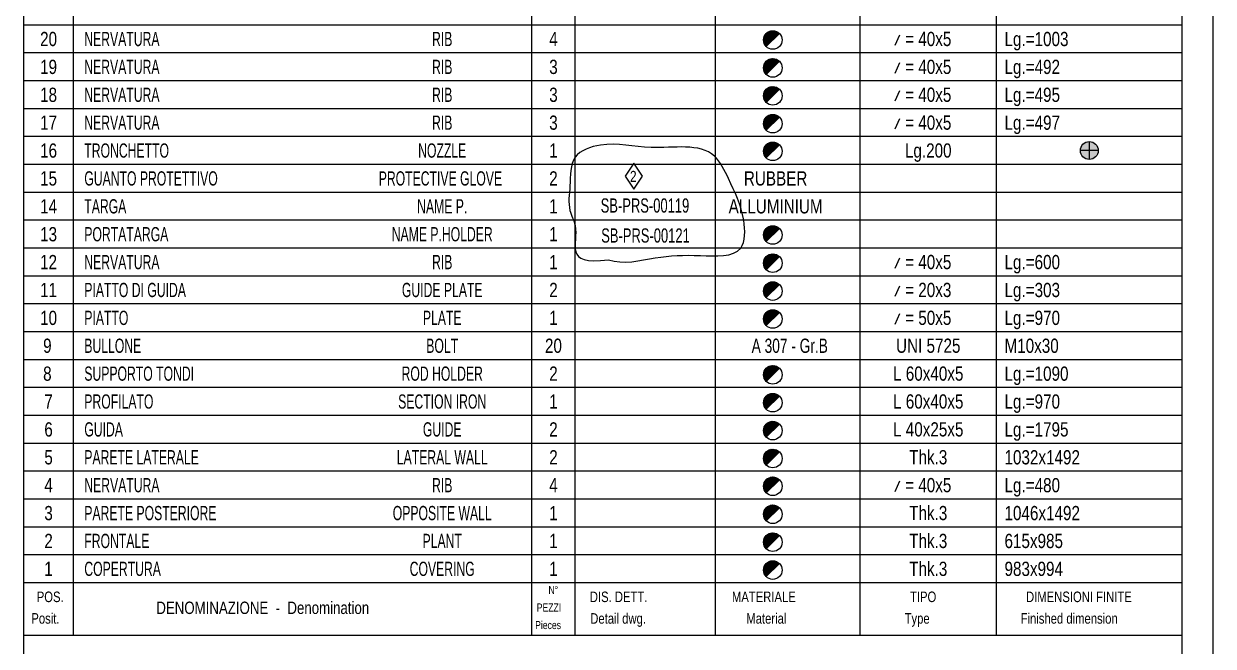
# Model space of a CAD drawing. Extents: x 0 to 8410, y 0 to 5940.
# Drawn here: x 6490 to 8410, y 1598 to 2602 of the extents above; entities that cross this region are included whole.
import ezdxf
from ezdxf.enums import TextEntityAlignment as Align

# ---------------------------------------------------------------- set-up
doc = ezdxf.new("R2010")
doc.units = 0
doc.header["$LTSCALE"] = 10
doc.header["$MEASUREMENT"] = 0
doc.layers.add('P-606E', color=7, linetype='Continuous')
doc.layers.add('P-60A0', color=7, linetype='Continuous')
pattern_1 = [(45, (0, 0), (-0.70710678, 0.70710678), [])]

msp = doc.modelspace()

# ---------------------------------------------------------------- hatches: boundary and pattern name
at = {"layer": 'P-606E', "linetype": 'Continuous'}
h = msp.add_hatch(dxfattribs=at)
h.set_pattern_fill('_U', color=4, angle=45, style=0, pattern_type=0)
h.set_pattern_definition(pattern_1)
h.paths.add_polyline_path([(7709.6518, 2586.4921), (7708.8681, 2587.2217), (7708.0344, 2587.8936), (7707.1548, 2588.5043), (7706.2339, 2589.0507), (7705.2764, 2589.53), (7704.2872, 2589.9398), (7703.2712, 2590.2779), (7702.2337, 2590.5427), (7701.1799, 2590.7328), (7700.1153, 2590.8473), (7699.0452, 2590.8855), (7697.9751, 2590.8473), (7696.9105, 2590.7328), (7695.8567, 2590.5427), (7694.8192, 2590.2779), (7693.8032, 2589.9398), (7692.814, 2589.53), (7691.8565, 2589.0507), (7690.9356, 2588.5043), (7690.056, 2587.8936), (7689.2223, 2587.2217), (7688.4386, 2586.4921), (7687.7089, 2585.7084), (7687.0371, 2584.8747), (7686.4264, 2583.9951), (7685.88, 2583.0742), (7685.4007, 2582.1167), (7684.9909, 2581.1275), (7684.6528, 2580.1115), (7684.388, 2579.074), (7684.1979, 2578.0202), (7684.0834, 2576.9556), (7684.0452, 2575.8855), (7684.0834, 2574.8154), (7684.1979, 2573.7508), (7684.388, 2572.697), (7684.6528, 2571.6595), (7684.9909, 2570.6435), (7685.4007, 2569.6543), (7685.88, 2568.6968), (7686.4264, 2567.7759), (7687.0371, 2566.8963), (7687.7089, 2566.0626), (7688.4386, 2565.2789)])
h = msp.add_hatch(dxfattribs=at)
h.set_pattern_fill('_U', color=4, angle=45, style=0, pattern_type=0)
h.set_pattern_definition(pattern_1)
h.paths.add_polyline_path([(7709.6518, 2541.4708), (7708.8681, 2542.2005), (7708.0344, 2542.8723), (7707.1548, 2543.483), (7706.2339, 2544.0294), (7705.2764, 2544.5087), (7704.2872, 2544.9185), (7703.2712, 2545.2566), (7702.2337, 2545.5214), (7701.1799, 2545.7115), (7700.1153, 2545.826), (7699.0452, 2545.8642), (7697.9751, 2545.826), (7696.9105, 2545.7115), (7695.8567, 2545.5214), (7694.8192, 2545.2566), (7693.8032, 2544.9185), (7692.814, 2544.5087), (7691.8565, 2544.0294), (7690.9356, 2543.483), (7690.056, 2542.8723), (7689.2223, 2542.2005), (7688.4386, 2541.4708), (7687.7089, 2540.6871), (7687.0371, 2539.8534), (7686.4264, 2538.9738), (7685.88, 2538.053), (7685.4007, 2537.0955), (7684.9909, 2536.1062), (7684.6528, 2535.0902), (7684.388, 2534.0527), (7684.1979, 2532.9989), (7684.0834, 2531.9343), (7684.0452, 2530.8642), (7684.0834, 2529.7941), (7684.1979, 2528.7295), (7684.388, 2527.6757), (7684.6528, 2526.6382), (7684.9909, 2525.6223), (7685.4007, 2524.633), (7685.88, 2523.6755), (7686.4264, 2522.7546), (7687.0371, 2521.8751), (7687.7089, 2521.0413), (7688.4386, 2520.2576)])
h = msp.add_hatch(dxfattribs=at)
h.set_pattern_fill('_U', color=4, angle=45, style=0, pattern_type=0)
h.set_pattern_definition(pattern_1)
h.paths.add_polyline_path([(7709.6518, 2496.4495), (7708.8681, 2497.1792), (7708.0344, 2497.8511), (7707.1548, 2498.4617), (7706.2339, 2499.0081), (7705.2764, 2499.4874), (7704.2872, 2499.8972), (7703.2712, 2500.2353), (7702.2337, 2500.5001), (7701.1799, 2500.6903), (7700.1153, 2500.8047), (7699.0452, 2500.8429), (7697.9751, 2500.8047), (7696.9105, 2500.6903), (7695.8567, 2500.5001), (7694.8192, 2500.2353), (7693.8032, 2499.8972), (7692.814, 2499.4874), (7691.8565, 2499.0081), (7690.9356, 2498.4617), (7690.056, 2497.8511), (7689.2223, 2497.1792), (7688.4386, 2496.4495), (7687.7089, 2495.6659), (7687.0371, 2494.8321), (7686.4264, 2493.9526), (7685.88, 2493.0317), (7685.4007, 2492.0742), (7684.9909, 2491.0849), (7684.6528, 2490.0689), (7684.388, 2489.0314), (7684.1979, 2487.9777), (7684.0834, 2486.913), (7684.0452, 2485.8429), (7684.0834, 2484.7729), (7684.1979, 2483.7082), (7684.388, 2482.6545), (7684.6528, 2481.617), (7684.9909, 2480.601), (7685.4007, 2479.6117), (7685.88, 2478.6542), (7686.4264, 2477.7333), (7687.0371, 2476.8538), (7687.7089, 2476.02), (7688.4386, 2475.2363)])
h = msp.add_hatch(dxfattribs=at)
h.set_pattern_fill('_U', color=4, angle=45, style=0, pattern_type=0)
h.set_pattern_definition(pattern_1)
h.paths.add_polyline_path([(7709.6518, 2451.4283), (7708.8681, 2452.1579), (7708.0344, 2452.8298), (7707.1548, 2453.4405), (7706.2339, 2453.9868), (7705.2764, 2454.4661), (7704.2872, 2454.8759), (7703.2712, 2455.2141), (7702.2337, 2455.4789), (7701.1799, 2455.669), (7700.1153, 2455.7834), (7699.0452, 2455.8217), (7697.9751, 2455.7834), (7696.9105, 2455.669), (7695.8567, 2455.4789), (7694.8192, 2455.2141), (7693.8032, 2454.8759), (7692.814, 2454.4661), (7691.8565, 2453.9868), (7690.9356, 2453.4405), (7690.056, 2452.8298), (7689.2223, 2452.1579), (7688.4386, 2451.4283), (7687.7089, 2450.6446), (7687.0371, 2449.8108), (7686.4264, 2448.9313), (7685.88, 2448.0104), (7685.4007, 2447.0529), (7684.9909, 2446.0636), (7684.6528, 2445.0477), (7684.388, 2444.0101), (7684.1979, 2442.9564), (7684.0834, 2441.8918), (7684.0452, 2440.8217), (7684.0834, 2439.7516), (7684.1979, 2438.6869), (7684.388, 2437.6332), (7684.6528, 2436.5957), (7684.9909, 2435.5797), (7685.4007, 2434.5904), (7685.88, 2433.6329), (7686.4264, 2432.7121), (7687.0371, 2431.8325), (7687.7089, 2430.9988), (7688.4386, 2430.2151)])
h = msp.add_hatch(dxfattribs=at)
h.set_pattern_fill('_U', color=4, angle=45, style=0, pattern_type=0)
h.set_pattern_definition(pattern_1)
h.paths.add_polyline_path([(7709.6518, 2406.8326), (7708.8681, 2407.5622), (7708.0344, 2408.2341), (7707.1548, 2408.8448), (7706.2339, 2409.3912), (7705.2764, 2409.8705), (7704.2872, 2410.2802), (7703.2712, 2410.6184), (7702.2337, 2410.8832), (7701.1799, 2411.0733), (7700.1153, 2411.1878), (7699.0452, 2411.226), (7697.9751, 2411.1878), (7696.9105, 2411.0733), (7695.8567, 2410.8832), (7694.8192, 2410.6184), (7693.8032, 2410.2802), (7692.814, 2409.8705), (7691.8565, 2409.3912), (7690.9356, 2408.8448), (7690.056, 2408.2341), (7689.2223, 2407.5622), (7688.4386, 2406.8326), (7687.7089, 2406.0489), (7687.0371, 2405.2151), (7686.4264, 2404.3356), (7685.88, 2403.4147), (7685.4007, 2402.4572), (7684.9909, 2401.4679), (7684.6528, 2400.452), (7684.388, 2399.4145), (7684.1979, 2398.3607), (7684.0834, 2397.2961), (7684.0452, 2396.226), (7684.0834, 2395.1559), (7684.1979, 2394.0913), (7684.388, 2393.0375), (7684.6528, 2392), (7684.9909, 2390.984), (7685.4007, 2389.9948), (7685.88, 2389.0372), (7686.4264, 2388.1164), (7687.0371, 2387.2368), (7687.7089, 2386.4031), (7688.4386, 2385.6194)])
h = msp.add_hatch(color=6, dxfattribs=at)
edge = h.paths.add_edge_path()
edge.add_arc((8210, 2397.5), 14.4408, 0, 360)
h = msp.add_hatch(dxfattribs=at)
h.set_pattern_fill('_U', color=4, angle=45, style=0, pattern_type=0)
h.set_pattern_definition(pattern_1)
h.paths.add_polyline_path([(7709.6518, 2271.8539), (7708.8681, 2272.5835), (7708.0344, 2273.2554), (7707.1548, 2273.8661), (7706.2339, 2274.4124), (7705.2764, 2274.8917), (7704.2872, 2275.3015), (7703.2712, 2275.6397), (7702.2337, 2275.9045), (7701.1799, 2276.0946), (7700.1153, 2276.209), (7699.0452, 2276.2473), (7697.9751, 2276.209), (7696.9105, 2276.0946), (7695.8567, 2275.9045), (7694.8192, 2275.6397), (7693.8032, 2275.3015), (7692.814, 2274.8917), (7691.8565, 2274.4124), (7690.9356, 2273.8661), (7690.056, 2273.2554), (7689.2223, 2272.5835), (7688.4386, 2271.8539), (7687.7089, 2271.0702), (7687.0371, 2270.2364), (7686.4264, 2269.3569), (7685.88, 2268.436), (7685.4007, 2267.4785), (7684.9909, 2266.4892), (7684.6528, 2265.4733), (7684.388, 2264.4357), (7684.1979, 2263.382), (7684.0834, 2262.3173), (7684.0452, 2261.2473), (7684.0834, 2260.1772), (7684.1979, 2259.1125), (7684.388, 2258.0588), (7684.6528, 2257.0213), (7684.9909, 2256.0053), (7685.4007, 2255.016), (7685.88, 2254.0585), (7686.4264, 2253.1376), (7687.0371, 2252.2581), (7687.7089, 2251.4244), (7688.4386, 2250.6407)])
h = msp.add_hatch(dxfattribs=at)
h.set_pattern_fill('_U', color=4, angle=45, style=0, pattern_type=0)
h.set_pattern_definition(pattern_1)
h.paths.add_polyline_path([(7709.6518, 2226.3219), (7708.8681, 2227.0515), (7708.0344, 2227.7234), (7707.1548, 2228.3341), (7706.2339, 2228.8805), (7705.2764, 2229.3597), (7704.2872, 2229.7695), (7703.2712, 2230.1077), (7702.2337, 2230.3725), (7701.1799, 2230.5626), (7700.1153, 2230.677), (7699.0452, 2230.7153), (7697.9751, 2230.677), (7696.9105, 2230.5626), (7695.8567, 2230.3725), (7694.8192, 2230.1077), (7693.8032, 2229.7695), (7692.814, 2229.3597), (7691.8565, 2228.8805), (7690.9356, 2228.3341), (7690.056, 2227.7234), (7689.2223, 2227.0515), (7688.4386, 2226.3219), (7687.7089, 2225.5382), (7687.0371, 2224.7044), (7686.4264, 2223.8249), (7685.88, 2222.904), (7685.4007, 2221.9465), (7684.9909, 2220.9572), (7684.6528, 2219.9413), (7684.388, 2218.9037), (7684.1979, 2217.85), (7684.0834, 2216.7854), (7684.0452, 2215.7153), (7684.0834, 2214.6452), (7684.1979, 2213.5805), (7684.388, 2212.5268), (7684.6528, 2211.4893), (7684.9909, 2210.4733), (7685.4007, 2209.484), (7685.88, 2208.5265), (7686.4264, 2207.6057), (7687.0371, 2206.7261), (7687.7089, 2205.8924), (7688.4386, 2205.1087)])
h = msp.add_hatch(dxfattribs=at)
h.set_pattern_fill('_U', color=4, angle=45, style=0, pattern_type=0)
h.set_pattern_definition(pattern_1)
h.paths.add_polyline_path([(7709.6518, 2181.3006), (7708.8681, 2182.0302), (7708.0344, 2182.7021), (7707.1548, 2183.3128), (7706.2339, 2183.8592), (7705.2764, 2184.3385), (7704.2872, 2184.7482), (7703.2712, 2185.0864), (7702.2337, 2185.3512), (7701.1799, 2185.5413), (7700.1153, 2185.6558), (7699.0452, 2185.694), (7697.9751, 2185.6558), (7696.9105, 2185.5413), (7695.8567, 2185.3512), (7694.8192, 2185.0864), (7693.8032, 2184.7482), (7692.814, 2184.3385), (7691.8565, 2183.8592), (7690.9356, 2183.3128), (7690.056, 2182.7021), (7689.2223, 2182.0302), (7688.4386, 2181.3006), (7687.7089, 2180.5169), (7687.0371, 2179.6832), (7686.4264, 2178.8036), (7685.88, 2177.8827), (7685.4007, 2176.9252), (7684.9909, 2175.9359), (7684.6528, 2174.92), (7684.388, 2173.8825), (7684.1979, 2172.8287), (7684.0834, 2171.7641), (7684.0452, 2170.694), (7684.0834, 2169.6239), (7684.1979, 2168.5593), (7684.388, 2167.5055), (7684.6528, 2166.468), (7684.9909, 2165.452), (7685.4007, 2164.4628), (7685.88, 2163.5053), (7686.4264, 2162.5844), (7687.0371, 2161.7048), (7687.7089, 2160.8711), (7688.4386, 2160.0874)])
h = msp.add_hatch(dxfattribs=at)
h.set_pattern_fill('_U', color=4, angle=45, style=0, pattern_type=0)
h.set_pattern_definition(pattern_1)
h.paths.add_polyline_path([(7709.6518, 2136.2793), (7708.8681, 2137.0089), (7708.0344, 2137.6808), (7707.1548, 2138.2915), (7706.2339, 2138.8379), (7705.2764, 2139.3172), (7704.2872, 2139.727), (7703.2712, 2140.0651), (7702.2337, 2140.3299), (7701.1799, 2140.52), (7700.1153, 2140.6345), (7699.0452, 2140.6727), (7697.9751, 2140.6345), (7696.9105, 2140.52), (7695.8567, 2140.3299), (7694.8192, 2140.0651), (7693.8032, 2139.727), (7692.814, 2139.3172), (7691.8565, 2138.8379), (7690.9356, 2138.2915), (7690.056, 2137.6808), (7689.2223, 2137.0089), (7688.4386, 2136.2793), (7687.7089, 2135.4956), (7687.0371, 2134.6619), (7686.4264, 2133.7823), (7685.88, 2132.8614), (7685.4007, 2131.9039), (7684.9909, 2130.9147), (7684.6528, 2129.8987), (7684.388, 2128.8612), (7684.1979, 2127.8074), (7684.0834, 2126.7428), (7684.0452, 2125.6727), (7684.0834, 2124.6026), (7684.1979, 2123.538), (7684.388, 2122.4842), (7684.6528, 2121.4467), (7684.9909, 2120.4307), (7685.4007, 2119.4415), (7685.88, 2118.484), (7686.4264, 2117.5631), (7687.0371, 2116.6835), (7687.7089, 2115.8498), (7688.4386, 2115.0661)])
h = msp.add_hatch(dxfattribs=at)
h.set_pattern_fill('_U', color=4, angle=45, style=0, pattern_type=0)
h.set_pattern_definition(pattern_1)
h.paths.add_polyline_path([(7709.6518, 2046.2367), (7708.8681, 2046.9664), (7708.0344, 2047.6383), (7707.1548, 2048.2489), (7706.2339, 2048.7953), (7705.2764, 2049.2746), (7704.2872, 2049.6844), (7703.2712, 2050.0225), (7702.2337, 2050.2873), (7701.1799, 2050.4775), (7700.1153, 2050.5919), (7699.0452, 2050.6301), (7697.9751, 2050.5919), (7696.9105, 2050.4775), (7695.8567, 2050.2873), (7694.8192, 2050.0225), (7693.8032, 2049.6844), (7692.814, 2049.2746), (7691.8565, 2048.7953), (7690.9356, 2048.2489), (7690.056, 2047.6383), (7689.2223, 2046.9664), (7688.4386, 2046.2367), (7687.7089, 2045.4531), (7687.0371, 2044.6193), (7686.4264, 2043.7398), (7685.88, 2042.8189), (7685.4007, 2041.8614), (7684.9909, 2040.8721), (7684.6528, 2039.8561), (7684.388, 2038.8186), (7684.1979, 2037.7649), (7684.0834, 2036.7002), (7684.0452, 2035.6301), (7684.0834, 2034.5601), (7684.1979, 2033.4954), (7684.388, 2032.4417), (7684.6528, 2031.4042), (7684.9909, 2030.3882), (7685.4007, 2029.3989), (7685.88, 2028.4414), (7686.4264, 2027.5205), (7687.0371, 2026.641), (7687.7089, 2025.8072), (7688.4386, 2025.0235)])
h = msp.add_hatch(dxfattribs=at)
h.set_pattern_fill('_U', color=4, angle=45, style=0, pattern_type=0)
h.set_pattern_definition(pattern_1)
h.paths.add_polyline_path([(7709.6518, 2001.2155), (7708.8681, 2001.9451), (7708.0344, 2002.617), (7707.1548, 2003.2277), (7706.2339, 2003.7741), (7705.2764, 2004.2533), (7704.2872, 2004.6631), (7703.2712, 2005.0013), (7702.2337, 2005.2661), (7701.1799, 2005.4562), (7700.1153, 2005.5706), (7699.0452, 2005.6089), (7697.9751, 2005.5706), (7696.9105, 2005.4562), (7695.8567, 2005.2661), (7694.8192, 2005.0013), (7693.8032, 2004.6631), (7692.814, 2004.2533), (7691.8565, 2003.7741), (7690.9356, 2003.2277), (7690.056, 2002.617), (7689.2223, 2001.9451), (7688.4386, 2001.2155), (7687.7089, 2000.4318), (7687.0371, 1999.598), (7686.4264, 1998.7185), (7685.88, 1997.7976), (7685.4007, 1996.8401), (7684.9909, 1995.8508), (7684.6528, 1994.8349), (7684.388, 1993.7973), (7684.1979, 1992.7436), (7684.0834, 1991.679), (7684.0452, 1990.6089), (7684.0834, 1989.5388), (7684.1979, 1988.4741), (7684.388, 1987.4204), (7684.6528, 1986.3829), (7684.9909, 1985.3669), (7685.4007, 1984.3776), (7685.88, 1983.4201), (7686.4264, 1982.4993), (7687.0371, 1981.6197), (7687.7089, 1980.786), (7688.4386, 1980.0023)])
h = msp.add_hatch(dxfattribs=at)
h.set_pattern_fill('_U', color=4, angle=45, style=0, pattern_type=0)
h.set_pattern_definition(pattern_1)
h.paths.add_polyline_path([(7709.6518, 1956.1942), (7708.8681, 1956.9238), (7708.0344, 1957.5957), (7707.1548, 1958.2064), (7706.2339, 1958.7528), (7705.2764, 1959.2321), (7704.2872, 1959.6418), (7703.2712, 1959.98), (7702.2337, 1960.2448), (7701.1799, 1960.4349), (7700.1153, 1960.5494), (7699.0452, 1960.5876), (7697.9751, 1960.5494), (7696.9105, 1960.4349), (7695.8567, 1960.2448), (7694.8192, 1959.98), (7693.8032, 1959.6418), (7692.814, 1959.2321), (7691.8565, 1958.7528), (7690.9356, 1958.2064), (7690.056, 1957.5957), (7689.2223, 1956.9238), (7688.4386, 1956.1942), (7687.7089, 1955.4105), (7687.0371, 1954.5768), (7686.4264, 1953.6972), (7685.88, 1952.7763), (7685.4007, 1951.8188), (7684.9909, 1950.8295), (7684.6528, 1949.8136), (7684.388, 1948.7761), (7684.1979, 1947.7223), (7684.0834, 1946.6577), (7684.0452, 1945.5876), (7684.0834, 1944.5175), (7684.1979, 1943.4529), (7684.388, 1942.3991), (7684.6528, 1941.3616), (7684.9909, 1940.3456), (7685.4007, 1939.3564), (7685.88, 1938.3989), (7686.4264, 1937.478), (7687.0371, 1936.5984), (7687.7089, 1935.7647), (7688.4386, 1934.981)])
h = msp.add_hatch(dxfattribs=at)
h.set_pattern_fill('_U', color=4, angle=45, style=0, pattern_type=0)
h.set_pattern_definition(pattern_1)
h.paths.add_polyline_path([(7709.6518, 1911.1729), (7708.8681, 1911.9026), (7708.0344, 1912.5744), (7707.1548, 1913.1851), (7706.2339, 1913.7315), (7705.2764, 1914.2108), (7704.2872, 1914.6206), (7703.2712, 1914.9587), (7702.2337, 1915.2235), (7701.1799, 1915.4136), (7700.1153, 1915.5281), (7699.0452, 1915.5663), (7697.9751, 1915.5281), (7696.9105, 1915.4136), (7695.8567, 1915.2235), (7694.8192, 1914.9587), (7693.8032, 1914.6206), (7692.814, 1914.2108), (7691.8565, 1913.7315), (7690.9356, 1913.1851), (7690.056, 1912.5744), (7689.2223, 1911.9026), (7688.4386, 1911.1729), (7687.7089, 1910.3892), (7687.0371, 1909.5555), (7686.4264, 1908.6759), (7685.88, 1907.755), (7685.4007, 1906.7975), (7684.9909, 1905.8083), (7684.6528, 1904.7923), (7684.388, 1903.7548), (7684.1979, 1902.701), (7684.0834, 1901.6364), (7684.0452, 1900.5663), (7684.0834, 1899.4962), (7684.1979, 1898.4316), (7684.388, 1897.3778), (7684.6528, 1896.3403), (7684.9909, 1895.3243), (7685.4007, 1894.3351), (7685.88, 1893.3776), (7686.4264, 1892.4567), (7687.0371, 1891.5771), (7687.7089, 1890.7434), (7688.4386, 1889.9597)])
h = msp.add_hatch(dxfattribs=at)
h.set_pattern_fill('_U', color=4, angle=45, style=0, pattern_type=0)
h.set_pattern_definition(pattern_1)
h.paths.add_polyline_path([(7709.6518, 1866.3431), (7708.8681, 1867.0728), (7708.0344, 1867.7447), (7707.1548, 1868.3553), (7706.2339, 1868.9017), (7705.2764, 1869.381), (7704.2872, 1869.7908), (7703.2712, 1870.1289), (7702.2337, 1870.3937), (7701.1799, 1870.5839), (7700.1153, 1870.6983), (7699.0452, 1870.7365), (7697.9751, 1870.6983), (7696.9105, 1870.5839), (7695.8567, 1870.3937), (7694.8192, 1870.1289), (7693.8032, 1869.7908), (7692.814, 1869.381), (7691.8565, 1868.9017), (7690.9356, 1868.3553), (7690.056, 1867.7447), (7689.2223, 1867.0728), (7688.4386, 1866.3431), (7687.7089, 1865.5595), (7687.0371, 1864.7257), (7686.4264, 1863.8462), (7685.88, 1862.9253), (7685.4007, 1861.9678), (7684.9909, 1860.9785), (7684.6528, 1859.9625), (7684.388, 1858.925), (7684.1979, 1857.8713), (7684.0834, 1856.8066), (7684.0452, 1855.7365), (7684.0834, 1854.6665), (7684.1979, 1853.6018), (7684.388, 1852.5481), (7684.6528, 1851.5106), (7684.9909, 1850.4946), (7685.4007, 1849.5053), (7685.88, 1848.5478), (7686.4264, 1847.6269), (7687.0371, 1846.7474), (7687.7089, 1845.9136), (7688.4386, 1845.1299)])
h = msp.add_hatch(dxfattribs=at)
h.set_pattern_fill('_U', color=4, angle=45, style=0, pattern_type=0)
h.set_pattern_definition(pattern_1)
h.paths.add_polyline_path([(7709.6518, 1821.1303), (7708.8681, 1821.86), (7708.0344, 1822.5319), (7707.1548, 1823.1425), (7706.2339, 1823.6889), (7705.2764, 1824.1682), (7704.2872, 1824.578), (7703.2712, 1824.9161), (7702.2337, 1825.1809), (7701.1799, 1825.3711), (7700.1153, 1825.4855), (7699.0452, 1825.5237), (7697.9751, 1825.4855), (7696.9105, 1825.3711), (7695.8567, 1825.1809), (7694.8192, 1824.9161), (7693.8032, 1824.578), (7692.814, 1824.1682), (7691.8565, 1823.6889), (7690.9356, 1823.1425), (7690.056, 1822.5319), (7689.2223, 1821.86), (7688.4386, 1821.1303), (7687.7089, 1820.3467), (7687.0371, 1819.5129), (7686.4264, 1818.6334), (7685.88, 1817.7125), (7685.4007, 1816.755), (7684.9909, 1815.7657), (7684.6528, 1814.7497), (7684.388, 1813.7122), (7684.1979, 1812.6585), (7684.0834, 1811.5938), (7684.0452, 1810.5237), (7684.0834, 1809.4537), (7684.1979, 1808.389), (7684.388, 1807.3353), (7684.6528, 1806.2978), (7684.9909, 1805.2818), (7685.4007, 1804.2925), (7685.88, 1803.335), (7686.4264, 1802.4141), (7687.0371, 1801.5346), (7687.7089, 1800.7008), (7688.4386, 1799.9171)])
h = msp.add_hatch(dxfattribs=at)
h.set_pattern_fill('_U', color=4, angle=45, style=0, pattern_type=0)
h.set_pattern_definition(pattern_1)
h.paths.add_polyline_path([(7709.6518, 1776.1091), (7708.8681, 1776.8387), (7708.0344, 1777.5106), (7707.1548, 1778.1213), (7706.2339, 1778.6677), (7705.2764, 1779.1469), (7704.2872, 1779.5567), (7703.2712, 1779.8949), (7702.2337, 1780.1597), (7701.1799, 1780.3498), (7700.1153, 1780.4642), (7699.0452, 1780.5025), (7697.9751, 1780.4642), (7696.9105, 1780.3498), (7695.8567, 1780.1597), (7694.8192, 1779.8949), (7693.8032, 1779.5567), (7692.814, 1779.1469), (7691.8565, 1778.6677), (7690.9356, 1778.1213), (7690.056, 1777.5106), (7689.2223, 1776.8387), (7688.4386, 1776.1091), (7687.7089, 1775.3254), (7687.0371, 1774.4916), (7686.4264, 1773.6121), (7685.88, 1772.6912), (7685.4007, 1771.7337), (7684.9909, 1770.7444), (7684.6528, 1769.7285), (7684.388, 1768.6909), (7684.1979, 1767.6372), (7684.0834, 1766.5726), (7684.0452, 1765.5025), (7684.0834, 1764.4324), (7684.1979, 1763.3677), (7684.388, 1762.314), (7684.6528, 1761.2765), (7684.9909, 1760.2605), (7685.4007, 1759.2712), (7685.88, 1758.3137), (7686.4264, 1757.3929), (7687.0371, 1756.5133), (7687.7089, 1755.6796), (7688.4386, 1754.8959)])
h = msp.add_hatch(dxfattribs=at)
h.set_pattern_fill('_U', color=4, angle=45, style=0, pattern_type=0)
h.set_pattern_definition(pattern_1)
h.paths.add_polyline_path([(7709.6518, 1731.0878), (7708.8681, 1731.8174), (7708.0344, 1732.4893), (7707.1548, 1733.1), (7706.2339, 1733.6464), (7705.2764, 1734.1257), (7704.2872, 1734.5354), (7703.2712, 1734.8736), (7702.2337, 1735.1384), (7701.1799, 1735.3285), (7700.1153, 1735.443), (7699.0452, 1735.4812), (7697.9751, 1735.443), (7696.9105, 1735.3285), (7695.8567, 1735.1384), (7694.8192, 1734.8736), (7693.8032, 1734.5354), (7692.814, 1734.1257), (7691.8565, 1733.6464), (7690.9356, 1733.1), (7690.056, 1732.4893), (7689.2223, 1731.8174), (7688.4386, 1731.0878), (7687.7089, 1730.3041), (7687.0371, 1729.4704), (7686.4264, 1728.5908), (7685.88, 1727.6699), (7685.4007, 1726.7124), (7684.9909, 1725.7231), (7684.6528, 1724.7072), (7684.388, 1723.6697), (7684.1979, 1722.6159), (7684.0834, 1721.5513), (7684.0452, 1720.4812), (7684.0834, 1719.4111), (7684.1979, 1718.3465), (7684.388, 1717.2927), (7684.6528, 1716.2552), (7684.9909, 1715.2392), (7685.4007, 1714.25), (7685.88, 1713.2925), (7686.4264, 1712.3716), (7687.0371, 1711.492), (7687.7089, 1710.6583), (7688.4386, 1709.8746)])

# ---------------------------------------------------------------- linework, layer by layer
at = {"layer": 'P-606E', "color": 6, "linetype": 'Continuous'}
for p, q in [((8410, 0), (8410, 5940)), ((8360, 2600), (6490, 2600)), ((7903.4214, 2583.8132), (7895.8512, 2566.9425)), ((8360, 2555), (6490, 2555)), ((7903.4214, 2538.8132), (7895.8512, 2521.9425)), ((8360, 2510), (6490, 2510)), ((7903.4214, 2493.8132), (7895.8512, 2476.9425)), ((8360, 2465), (6490, 2465)), ((7903.4214, 2448.8132), (7895.8512, 2431.9425)), ((8360, 2420), (6490, 2420)), ((8360, 2375), (6490, 2375)), ((8360, 2330), (6490, 2330)), ((8360, 2285), (6490, 2285)), ((8360, 2240), (6490, 2240)), ((7903.4214, 2223.8132), (7895.8512, 2206.9425)), ((8360, 2195), (6490, 2195)), ((7903.4214, 2178.8132), (7895.8512, 2161.9425)), ((8360, 2150), (6490, 2150)), ((7903.4214, 2133.8132), (7895.8512, 2116.9425)), ((8360, 2105), (6490, 2105)), ((8360, 2060), (6490, 2060)), ((8360, 2015), (6490, 2015)), ((8360, 1970), (6490, 1970)), ((8360, 1925), (6490, 1925)), ((8360, 1880), (6490, 1880)), ((7903.4214, 1863.8132), (7895.8512, 1846.9425)), ((8360, 1835), (6490, 1835)), ((8360, 1790), (6490, 1790)), ((8360, 1745), (6490, 1745))]:
    msp.add_line(p, q, dxfattribs=at)
at = {"layer": 'P-606E', "color": 3, "linetype": 'Continuous'}
for p, q in [((8360, 50), (8360, 5890)), ((6490, 50), (6490, 3590)), ((8360, 1700), (6490, 1700)), ((8360, 1615), (6490, 1615))]:
    msp.add_line(p, q, dxfattribs=at)
at = {"layer": 'P-606E', "color": 4, "linetype": 'Continuous'}
for p, q in [((6570, 1615), (6570, 3590)), ((7310, 1615), (7310, 3590)), ((7380, 1615), (7380, 3590)), ((7606.6611, 1615), (7606.6611, 3590)), ((7840, 1615), (7840, 3590)), ((8060, 1615), (8060, 3590)), ((7688.4386, 2565.2789), (7709.6518, 2586.4921)), ((7688.4386, 2520.2576), (7709.6518, 2541.4708)), ((7688.4386, 2475.2363), (7709.6518, 2496.4495)), ((7688.4386, 2430.2151), (7709.6518, 2451.4283)), ((7688.4386, 2385.6194), (7709.6518, 2406.8326)), ((7688.4386, 2250.6407), (7709.6518, 2271.8539)), ((7688.4386, 2205.1087), (7709.6518, 2226.3219)), ((7688.4386, 2160.0874), (7709.6518, 2181.3006)), ((7688.4386, 2115.0661), (7709.6518, 2136.2793)), ((7688.4386, 2025.0235), (7709.6518, 2046.2367)), ((7688.4386, 1980.0023), (7709.6518, 2001.2155)), ((7688.4386, 1934.981), (7709.6518, 1956.1942)), ((7688.4386, 1889.9597), (7709.6518, 1911.1729)), ((7688.4386, 1845.1299), (7709.6518, 1866.3431)), ((7688.4386, 1799.9171), (7709.6518, 1821.1303)), ((7688.4386, 1754.8959), (7709.6518, 1776.1091)), ((7688.4386, 1709.8746), (7709.6518, 1731.0878))]:
    msp.add_line(p, q, dxfattribs=at)
at = {"layer": 'P-606E', "color": 5, "linetype": 'Continuous'}
for p, q in [((8210, 2411.9408), (8210, 2383.0592)), ((8224.4408, 2397.5), (8195.5592, 2397.5))]:
    msp.add_line(p, q, dxfattribs=at)
at = {"layer": 'P-606E', "color": 4, "linetype": 'Continuous'}
for centre in [(7699.0452, 2575.8855), (7699.0452, 2530.8642), (7699.0452, 2485.8429), (7699.0452, 2440.8217), (7699.0452, 2396.226), (7699.0452, 2261.2473), (7699.0452, 2215.7153), (7699.0452, 2170.694), (7699.0452, 2125.6727), (7699.0452, 2035.6301), (7699.0452, 1990.6089), (7699.0452, 1945.5876), (7699.0452, 1900.5663), (7699.0452, 1855.7365), (7699.0452, 1810.5237), (7699.0452, 1765.5025), (7699.0452, 1720.4812)]:
    msp.add_circle(centre, 15, dxfattribs=at)
at = {"layer": 'P-606E', "color": 6, "linetype": 'Continuous'}
msp.add_circle((8210, 2397.5), 14.4408, dxfattribs=at)
at = {"layer": 'P-60A0', "color": 6, "linetype": 'Continuous'}
for p, q in [((7474.6723, 2377.3534), (7460.7974, 2356.3534)), ((7488.5472, 2356.3534), (7474.6723, 2377.3534)), ((7460.7974, 2356.3534), (7474.6723, 2335.3534)), ((7474.6723, 2335.3534), (7488.5472, 2356.3534))]:
    msp.add_line(p, q, dxfattribs=at)
msp.add_open_spline([(7433.623, 2221.2596), (7359.1738, 2211.1528), (7393.7181, 2258.0588), (7366.8531, 2304.759), (7373.5436, 2342.0586), (7370.5451, 2391.931), (7435.6368, 2414.5946), (7504.9633, 2394.1199), (7598.9694, 2413.856), (7632.109, 2341.7456), (7654.2688, 2298.1467), (7655.539, 2223.2932), (7574.9807, 2229.9728), (7509.9939, 2226.9863), (7458.1275, 2213.087), (7433.623, 2221.2596)], degree=3, knots=[0, 0, 0, 0, 8.839230327, 11.439031801, 15.376250184, 20.077913657, 24.610449144, 32.789659059, 43.118762202, 47.40698772, 54.56074938, 59.087582035, 65.691189364, 72.985676742, 80.626075284, 80.626075284, 80.626075284, 80.626075284], dxfattribs=at)

# ---------------------------------------------------------------- texts
at = {"layer": 'P-606E', "color": 2, "linetype": 'Continuous', "width": 0.8}
for s, p in [('20', (6530, 2577.5)), ('19', (6530, 2532.5)), ('18', (6530, 2487.5)), ('17', (6530, 2442.5)), ('16', (6530, 2397.5)), ('15', (6530, 2352.5)), ('14', (6530, 2307.5)), ('13', (6530, 2262.5)), ('12', (6530, 2217.5)), ('11', (6530, 2172.5)), ('10', (6530, 2127.5)), ('9', (6528.0467, 2082.5)), ('8', (6528.0467, 2037.5)), ('7', (6530, 1992.5)), ('6', (6530, 1947.5)), ('5', (6530, 1902.5)), ('4', (6530, 1857.5)), ('3', (6530, 1812.5)), ('2', (6530, 1767.5)), ('1', (6530, 1722.5))]:
    msp.add_text(s, height=23, dxfattribs=at).set_placement(p, align=Align.MIDDLE_CENTER)
at = {"layer": 'P-606E', "color": 2, "linetype": 'Continuous', "width": 0.64}
for s, p in [('NERVATURA', (6587.7075, 2577.5)), ('NERVATURA', (6587.7075, 2532.5)), ('NERVATURA', (6587.7075, 2487.5)), ('NERVATURA', (6587.7075, 2442.5)), ('TRONCHETTO', (6587.7075, 2397.5)), ('GUANTO PROTETTIVO', (6587.7075, 2352.5)), ('TARGA', (6587.7075, 2307.5)), ('PORTATARGA', (6587.7075, 2262.5)), ('NERVATURA', (6587.7075, 2217.5)), ('PIATTO DI GUIDA', (6587.7075, 2172.5)), ('PIATTO', (6587.7075, 2127.5)), ('BULLONE', (6587.7075, 2082.5)), ('SUPPORTO TONDI', (6587.7075, 2037.5)), ('PROFILATO', (6587.7075, 1992.5)), ('GUIDA', (6587.7075, 1947.5)), ('PARETE LATERALE', (6587.7075, 1902.5)), ('NERVATURA', (6587.7075, 1857.5)), ('PARETE POSTERIORE', (6587.7075, 1812.5)), ('FRONTALE', (6587.7075, 1767.5)), ('COPERTURA', (6587.7075, 1722.5))]:
    msp.add_text(s, height=23, dxfattribs=at).set_placement(p, align=Align.MIDDLE_LEFT)
at = {"layer": 'P-606E', "color": 4, "linetype": 'Continuous'}
for s, width, p in [('RIB', 0.64, (7165.4371, 2577.5)), ('4', 0.8, (7345, 2577.5)), ('= 40x5', 0.8, (7950, 2577.5851)), ('RIB', 0.64, (7165.4371, 2532.5)), ('3', 0.8, (7345, 2532.5)), ('= 40x5', 0.8, (7950, 2532.5851)), ('RIB', 0.64, (7165.4371, 2487.5)), ('3', 0.8, (7345, 2487.5)), ('= 40x5', 0.8, (7950, 2487.5851)), ('RIB', 0.64, (7165.4371, 2442.5)), ('3', 0.8, (7345, 2442.5)), ('= 40x5', 0.8, (7950, 2442.5851)), ('NOZZLE', 0.64, (7165.4371, 2397.5)), ('1', 0.8, (7345, 2397.5)), ('Lg.200', 0.8, (7950, 2397.5851)), ('PROTECTIVE GLOVE', 0.64, (7162.4985, 2352.5)), ('2', 0.8, (7345, 2352.5)), ('RUBBER', 0.8, (7703.6256, 2352.5)), ('NAME P.', 0.64, (7165.4371, 2307.5)), ('1', 0.8, (7345, 2307.5)), ('SB-PRS-00119', 0.68, (7492.7066, 2308.805)), ('ALLUMINIUM', 0.8, (7703.6256, 2307.5)), ('NAME P.HOLDER', 0.64, (7165.4371, 2262.5)), ('1', 0.8, (7345, 2262.5)), ('SB-PRS-00121', 0.68, (7493.5731, 2260.4092)), ('RIB', 0.64, (7165.4371, 2217.5)), ('1', 0.8, (7345, 2217.5)), ('= 40x5', 0.8, (7950, 2217.5851)), ('GUIDE PLATE', 0.64, (7165.4371, 2172.5)), ('2', 0.8, (7345, 2172.5)), ('= 20x3', 0.8, (7950, 2172.5851)), ('PLATE', 0.64, (7165.4371, 2127.5)), ('1', 0.8, (7345, 2127.5)), ('= 50x5', 0.8, (7950, 2127.5851)), ('BOLT', 0.64, (7165.4371, 2082.5)), ('20', 0.8, (7345, 2082.5)), ('A 307 - Gr.B', 0.72, (7726.4642, 2082.5)), ('UNI 5725', 0.8, (7950, 2082.5851)), ('ROD HOLDER', 0.64, (7165.4371, 2037.5)), ('2', 0.8, (7345, 2037.5)), ('L 60x40x5', 0.8, (7950, 2037.5851)), ('SECTION IRON', 0.64, (7165.4371, 1992.5)), ('1', 0.8, (7345, 1992.5)), ('L 60x40x5', 0.8, (7950, 1992.5851)), ('GUIDE', 0.64, (7165.4371, 1947.5)), ('2', 0.8, (7345, 1947.5)), ('L 40x25x5', 0.8, (7950, 1947.5851)), ('LATERAL WALL', 0.64, (7165.4371, 1902.5)), ('2', 0.8, (7345, 1902.5)), ('Thk.3', 0.8, (7950, 1902.5851)), ('RIB', 0.64, (7165.4371, 1857.5)), ('4', 0.8, (7345, 1857.5)), ('= 40x5', 0.8, (7950, 1857.5851)), ('OPPOSITE WALL', 0.64, (7165.4371, 1812.5)), ('1', 0.8, (7345, 1812.5)), ('Thk.3', 0.8, (7950, 1812.5426)), ('PLANT', 0.64, (7165.4371, 1767.5)), ('1', 0.8, (7345, 1767.5)), ('Thk.3', 0.8, (7950, 1767.5213)), ('COVERING', 0.64, (7165.4371, 1722.5)), ('1', 0.8, (7345, 1722.5)), ('Thk.3', 0.8, (7950, 1722.5))]:
    msp.add_text(s, height=23, dxfattribs=dict(at, width=width)).set_placement(p, align=Align.MIDDLE_CENTER)
at = {"layer": 'P-606E', "color": 4, "linetype": 'Continuous', "width": 0.8}
for s, p in [('Lg.=1003', (8073.1036, 2577.5)), ('Lg.=492', (8073.1036, 2532.5)), ('Lg.=495', (8073.1036, 2487.5)), ('Lg.=497', (8073.1036, 2442.5)), ('Lg.=600', (8073.1036, 2217.5)), ('Lg.=303', (8073.1036, 2172.5)), ('Lg.=970', (8073.1036, 2127.5)), ('M10x30', (8073.1036, 2082.5)), ('Lg.=1090', (8073.1036, 2037.5)), ('Lg.=970', (8073.1036, 1992.5)), ('Lg.=1795', (8073.1036, 1947.5)), ('1032x1492', (8073.1036, 1902.5)), ('Lg.=480', (8073.1036, 1857.5)), ('1046x1492', (8073.1036, 1812.5)), ('615x985', (8073.1036, 1767.5)), ('983x994', (8073.1036, 1722.5))]:
    msp.add_text(s, height=23, dxfattribs=at).set_placement(p, align=Align.MIDDLE_LEFT)
at = {"layer": 'P-606E', "color": 6, "linetype": 'Continuous', "width": 0.8}
for s, height, p in [('N%%d', 13, (7336.9098, 1681.8519)), ('DENOMINAZIONE  -  Denomination', 20, (6703.9465, 1649.6195)), ('Posit.', 17, (6502.2065, 1633.9681)), ('PEZZI', 13, (7318.0357, 1653.5681)), ('Detail dwg.', 17, (7404.4209, 1633.9681)), ('Material', 17, (7656.3171, 1633.9681)), ('Finished dimension', 17, (8099.1318, 1633.9681)), ('Pieces', 13, (7315.4556, 1625.257)), ('Type', 17, (7911.843, 1633.9681))]:
    msp.add_text(s, height=height, dxfattribs=at).set_placement(p)
at = {"layer": 'P-606E', "color": 4, "linetype": 'Continuous', "width": 0.8}
for s, p in [('POS.', (6510.9177, 1668.8125)), ('DIS. DETT.', (7403.695, 1668.8125)), ('MATERIALE', (7633.0875, 1668.8125)), ('TIPO', (7920.5541, 1668.8125)), ('DIMENSIONI FINITE', (8107.8429, 1668.8125))]:
    msp.add_text(s, height=17, dxfattribs=at).set_placement(p)
at = {"layer": 'P-60A0', "color": 4, "linetype": 'Continuous', "width": 0.8}
msp.add_text('2', height=18, dxfattribs=at).set_placement((7468.5232, 2346.7145))

doc.saveas('drawing.dxf')
